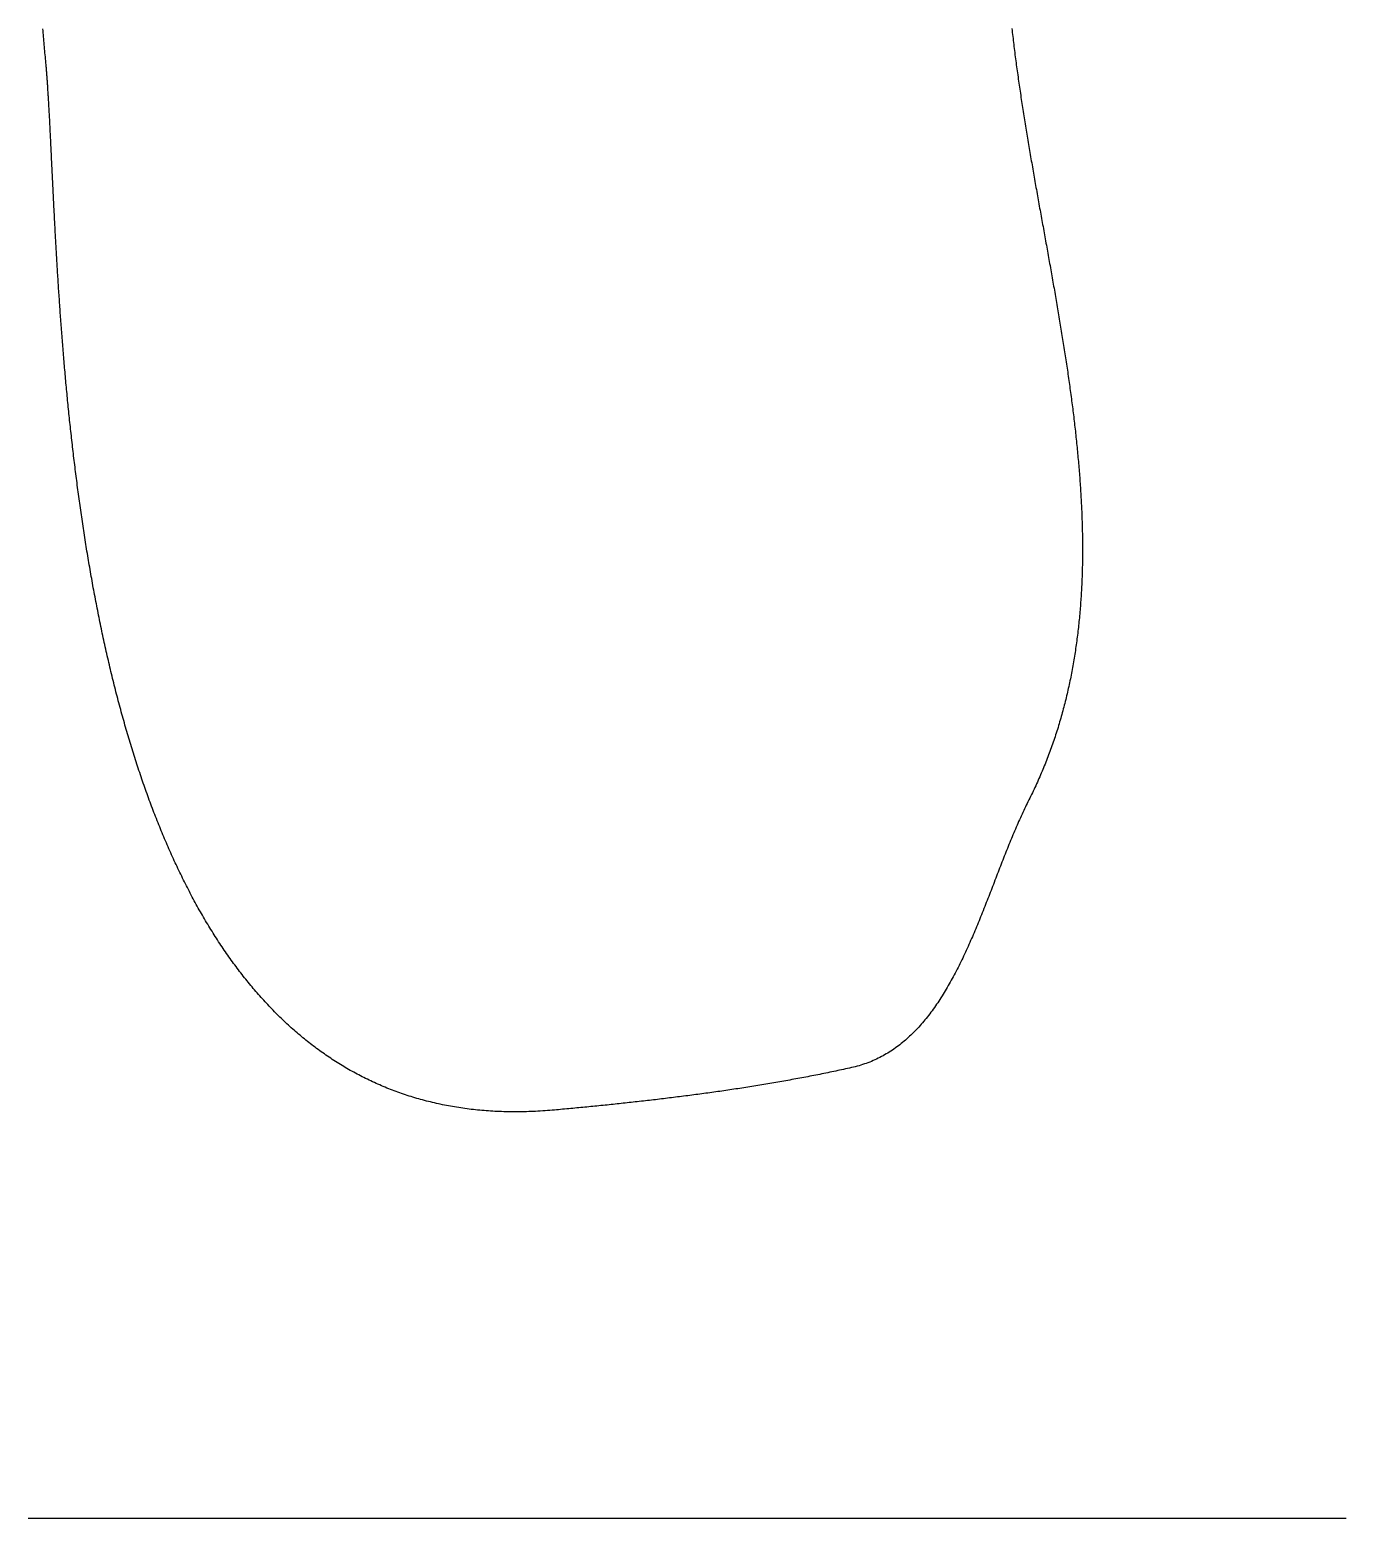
# Model space of a CAD drawing. Header units: metres. Extents: x -49 to 49, y -148 to 148.
# Drawn here: x -32.61 to 0, y -147.73 to -110.8 of the extents above; entities that cross this region are included whole.
import ezdxf

# ---------------------------------------------------------------- set-up
doc = ezdxf.new("R2010")
doc.units = ezdxf.units.M

msp = doc.modelspace()

# ---------------------------------------------------------------- linework, layer by layer
for points in [[(-32.206, -111.67), (-32.21, -111.621), (-32.215, -111.571), (-32.219, -111.521), (-32.224, -111.471), (-32.228, -111.421), (-32.233, -111.371), (-32.237, -111.322), (-32.242, -111.272), (-32.246, -111.222), (-32.25, -111.172), (-32.255, -111.122), (-32.259, -111.072), (-32.264, -111.023), (-32.268, -110.973), (-32.273, -110.923), (-32.277, -110.873), (-32.282, -110.823), (-32.286, -110.773)], [(-8.246, -110.765), (-8.24, -110.815), (-8.235, -110.865), (-8.229, -110.916), (-8.223, -110.966), (-8.217, -111.016), (-8.211, -111.066), (-8.205, -111.116), (-8.199, -111.167), (-8.193, -111.217), (-8.187, -111.267), (-8.181, -111.317), (-8.174, -111.368), (-8.168, -111.418), (-8.161, -111.468), (-8.155, -111.519), (-8.148, -111.569), (-8.141, -111.619), (-8.135, -111.67), (-8.128, -111.72), (-8.121, -111.771), (-8.114, -111.821), (-8.107, -111.871), (-8.1, -111.922), (-8.093, -111.972), (-8.086, -112.023), (-8.079, -112.073), (-8.071, -112.124), (-8.064, -112.174), (-8.057, -112.225), (-8.049, -112.276), (-8.042, -112.326), (-8.034, -112.377), (-8.027, -112.427), (-8.019, -112.478), (-8.011, -112.529), (-8.004, -112.579), (-7.996, -112.63), (-7.988, -112.68), (-7.98, -112.731), (-7.972, -112.782), (-7.964, -112.832), (-7.956, -112.883), (-7.948, -112.934), (-7.94, -112.985), (-7.932, -113.035), (-7.924, -113.086), (-7.916, -113.137), (-7.908, -113.188), (-7.899, -113.238), (-7.891, -113.289), (-7.883, -113.34), (-7.874, -113.391), (-7.866, -113.441), (-7.858, -113.492), (-7.849, -113.543), (-7.841, -113.594), (-7.832, -113.645), (-7.824, -113.696), (-7.815, -113.746), (-7.806, -113.797), (-7.798, -113.848), (-7.789, -113.899), (-7.78, -113.95), (-7.772, -114.001), (-7.763, -114.052), (-7.754, -114.103), (-7.745, -114.153), (-7.736, -114.204), (-7.728, -114.255), (-7.719, -114.306), (-7.71, -114.357), (-7.701, -114.408), (-7.692, -114.459), (-7.683, -114.51), (-7.674, -114.561), (-7.665, -114.612), (-7.656, -114.663), (-7.647, -114.714), (-7.638, -114.765), (-7.629, -114.816), (-7.62, -114.867), (-7.611, -114.918), (-7.601, -114.969), (-7.592, -115.02), (-7.583, -115.071), (-7.574, -115.122), (-7.565, -115.173), (-7.556, -115.224), (-7.547, -115.275), (-7.537, -115.326), (-7.528, -115.377), (-7.519, -115.428), (-7.51, -115.479), (-7.501, -115.53), (-7.492, -115.581), (-7.482, -115.632), (-7.473, -115.683), (-7.464, -115.734), (-7.455, -115.785), (-7.446, -115.836), (-7.436, -115.887), (-7.427, -115.938), (-7.418, -115.989), (-7.409, -116.04), (-7.4, -116.091), (-7.39, -116.142), (-7.381, -116.193), (-7.372, -116.244), (-7.363, -116.295), (-7.354, -116.346), (-7.345, -116.397), (-7.335, -116.448), (-7.326, -116.499), (-7.317, -116.55), (-7.308, -116.601), (-7.299, -116.652), (-7.29, -116.703), (-7.281, -116.754), (-7.272, -116.805), (-7.263, -116.856), (-7.254, -116.907), (-7.245, -116.958), (-7.236, -117.009), (-7.227, -117.06), (-7.218, -117.111), (-7.209, -117.162), (-7.2, -117.213), (-7.191, -117.264), (-7.182, -117.315), (-7.173, -117.366), (-7.165, -117.417), (-7.156, -117.467), (-7.147, -117.518), (-7.138, -117.569), (-7.13, -117.62), (-7.121, -117.671), (-7.112, -117.722), (-7.104, -117.773), (-7.095, -117.824), (-7.086, -117.875), (-7.078, -117.926), (-7.069, -117.977), (-7.061, -118.028), (-7.052, -118.078), (-7.044, -118.129), (-7.036, -118.18), (-7.027, -118.231), (-7.019, -118.282), (-7.011, -118.333), (-7.002, -118.383), (-6.994, -118.434), (-6.986, -118.485), (-6.978, -118.536), (-6.97, -118.587), (-6.962, -118.637), (-6.954, -118.688), (-6.946, -118.739), (-6.938, -118.79), (-6.93, -118.841), (-6.922, -118.891), (-6.914, -118.942), (-6.907, -118.993), (-6.899, -119.043), (-6.891, -119.094), (-6.884, -119.145), (-6.876, -119.196), (-6.869, -119.246), (-6.861, -119.297), (-6.854, -119.348), (-6.847, -119.398), (-6.839, -119.449), (-6.832, -119.499), (-6.825, -119.55), (-6.818, -119.601), (-6.811, -119.651), (-6.804, -119.702), (-6.797, -119.752), (-6.79, -119.803), (-6.783, -119.853), (-6.776, -119.904), (-6.77, -119.954), (-6.763, -120.005), (-6.756, -120.055), (-6.75, -120.106), (-6.743, -120.156), (-6.737, -120.207), (-6.731, -120.257), (-6.724, -120.307), (-6.718, -120.358), (-6.712, -120.408), (-6.706, -120.459), (-6.7, -120.509), (-6.694, -120.559), (-6.688, -120.61), (-6.682, -120.66), (-6.677, -120.71), (-6.671, -120.76), (-6.665, -120.811), (-6.66, -120.861), (-6.655, -120.911), (-6.649, -120.961), (-6.644, -121.011), (-6.639, -121.062), (-6.634, -121.112), (-6.629, -121.162), (-6.624, -121.212), (-6.619, -121.262), (-6.614, -121.312), (-6.609, -121.362), (-6.605, -121.412), (-6.6, -121.462), (-6.596, -121.512), (-6.591, -121.562), (-6.587, -121.612), (-6.583, -121.662), (-6.579, -121.712), (-6.575, -121.762), (-6.571, -121.812), (-6.567, -121.862), (-6.563, -121.912), (-6.559, -121.962), (-6.556, -122.011), (-6.552, -122.061), (-6.549, -122.111), (-6.546, -122.161), (-6.542, -122.21), (-6.539, -122.26), (-6.536, -122.31), (-6.533, -122.359), (-6.531, -122.409), (-6.528, -122.459), (-6.525, -122.508), (-6.523, -122.558), (-6.52, -122.607), (-6.518, -122.657), (-6.516, -122.706), (-6.513, -122.756), (-6.511, -122.805), (-6.51, -122.855), (-6.508, -122.904), (-6.506, -122.954), (-6.504, -123.003), (-6.503, -123.052), (-6.502, -123.102), (-6.5, -123.151), (-6.499, -123.2), (-6.498, -123.25), (-6.497, -123.299), (-6.496, -123.348), (-6.495, -123.397), (-6.495, -123.446), (-6.494, -123.495), (-6.494, -123.544), (-6.494, -123.594), (-6.494, -123.643), (-6.493, -123.692), (-6.494, -123.741), (-6.494, -123.79), (-6.494, -123.839), (-6.494, -123.887), (-6.495, -123.936), (-6.496, -123.985), (-6.496, -124.034), (-6.497, -124.083), (-6.498, -124.132), (-6.5, -124.18), (-6.501, -124.229), (-6.502, -124.278), (-6.504, -124.326), (-6.505, -124.375), (-6.507, -124.424), (-6.509, -124.472), (-6.511, -124.521), (-6.513, -124.569), (-6.516, -124.618), (-6.518, -124.666), (-6.521, -124.715), (-6.523, -124.763), (-6.526, -124.811), (-6.529, -124.86), (-6.532, -124.908), (-6.536, -124.956), (-6.539, -125.005), (-6.543, -125.053), (-6.546, -125.101), (-6.55, -125.149), (-6.554, -125.197), (-6.558, -125.245), (-6.562, -125.294), (-6.567, -125.342), (-6.571, -125.39), (-6.576, -125.438), (-6.581, -125.485), (-6.585, -125.533), (-6.591, -125.581), (-6.596, -125.629), (-6.601, -125.677), (-6.607, -125.725), (-6.612, -125.772), (-6.618, -125.82), (-6.624, -125.868), (-6.63, -125.915), (-6.636, -125.963), (-6.643, -126.011), (-6.649, -126.058), (-6.656, -126.106), (-6.663, -126.153), (-6.67, -126.201), (-6.677, -126.248), (-6.685, -126.295), (-6.692, -126.343), (-6.7, -126.39), (-6.708, -126.437), (-6.716, -126.484), (-6.724, -126.532), (-6.732, -126.579), (-6.741, -126.626), (-6.749, -126.673), (-6.758, -126.72), (-6.767, -126.767), (-6.776, -126.814), (-6.785, -126.861), (-6.795, -126.908), (-6.804, -126.954), (-6.814, -127.001), (-6.824, -127.048), (-6.834, -127.095), (-6.845, -127.141), (-6.855, -127.188), (-6.866, -127.235), (-6.877, -127.281), (-6.888, -127.328), (-6.899, -127.374), (-6.91, -127.421), (-6.922, -127.467), (-6.933, -127.514), (-6.945, -127.56), (-6.957, -127.606), (-6.969, -127.653), (-6.982, -127.699), (-6.994, -127.745), (-7.007, -127.791), (-7.02, -127.837), (-7.033, -127.883), (-7.046, -127.929), (-7.06, -127.975), (-7.074, -128.021), (-7.087, -128.067), (-7.101, -128.113), (-7.116, -128.159), (-7.13, -128.204), (-7.145, -128.25), (-7.159, -128.296), (-7.174, -128.341), (-7.19, -128.387), (-7.205, -128.433), (-7.221, -128.478), (-7.236, -128.524), (-7.252, -128.569), (-7.268, -128.614), (-7.285, -128.66), (-7.301, -128.705), (-7.318, -128.75), (-7.335, -128.795), (-7.352, -128.841), (-7.369, -128.886), (-7.387, -128.931), (-7.405, -128.976), (-7.422, -129.021), (-7.441, -129.066), (-7.459, -129.111), (-7.477, -129.155), (-7.496, -129.2), (-7.515, -129.245), (-7.534, -129.29), (-7.553, -129.334), (-7.573, -129.379), (-7.593, -129.423), (-7.613, -129.468), (-7.633, -129.512), (-7.653, -129.557), (-7.674, -129.601), (-7.695, -129.645), (-7.716, -129.69), (-7.737, -129.734), (-7.758, -129.778), (-7.78, -129.822), (-7.802, -129.866), (-7.824, -129.91)], [(-19.591, -137.605), (-19.65, -137.611), (-19.709, -137.616), (-19.768, -137.62), (-19.827, -137.624), (-19.885, -137.628), (-19.944, -137.632), (-20.002, -137.635), (-20.06, -137.638), (-20.118, -137.641), (-20.175, -137.643), (-20.232, -137.645), (-20.29, -137.647), (-20.347, -137.648), (-20.403, -137.649), (-20.46, -137.65), (-20.516, -137.651), (-20.573, -137.651), (-20.629, -137.65), (-20.685, -137.65), (-20.74, -137.649), (-20.796, -137.648), (-20.851, -137.646), (-20.906, -137.645), (-20.961, -137.643), (-21.016, -137.64), (-21.07, -137.637), (-21.125, -137.634), (-21.179, -137.631), (-21.233, -137.628), (-21.287, -137.624), (-21.34, -137.619), (-21.394, -137.615), (-21.447, -137.61), (-21.5, -137.605), (-21.553, -137.599), (-21.606, -137.594), (-21.658, -137.588), (-21.711, -137.581), (-21.763, -137.575), (-21.815, -137.568), (-21.867, -137.56), (-21.918, -137.553), (-21.97, -137.545), (-22.021, -137.537), (-22.072, -137.529), (-22.123, -137.52), (-22.174, -137.511), (-22.224, -137.502), (-22.275, -137.492), (-22.325, -137.482), (-22.375, -137.472), (-22.425, -137.462), (-22.474, -137.451), (-22.524, -137.44), (-22.573, -137.429), (-22.622, -137.417), (-22.671, -137.405), (-22.72, -137.393), (-22.769, -137.381), (-22.817, -137.368), (-22.866, -137.355), (-22.914, -137.342), (-22.962, -137.329), (-23.009, -137.315), (-23.057, -137.301), (-23.104, -137.286), (-23.152, -137.272), (-23.199, -137.257), (-23.246, -137.242), (-23.292, -137.226), (-23.339, -137.211), (-23.385, -137.195), (-23.432, -137.179), (-23.478, -137.162), (-23.523, -137.145), (-23.569, -137.128), (-23.615, -137.111), (-23.66, -137.094), (-23.705, -137.076), (-23.75, -137.058), (-23.795, -137.039), (-23.84, -137.021), (-23.884, -137.002), (-23.929, -136.983), (-23.973, -136.964), (-24.017, -136.944), (-24.061, -136.924), (-24.105, -136.904), (-24.148, -136.884), (-24.192, -136.863), (-24.235, -136.842), (-24.278, -136.821), (-24.321, -136.8), (-24.364, -136.778), (-24.406, -136.756), (-24.449, -136.734), (-24.491, -136.712), (-24.533, -136.689), (-24.575, -136.666), (-24.617, -136.643), (-24.658, -136.62), (-24.7, -136.596), (-24.741, -136.572), (-24.782, -136.548), (-24.823, -136.524), (-24.864, -136.5), (-24.904, -136.475), (-24.945, -136.45), (-24.985, -136.425), (-25.025, -136.399), (-25.065, -136.373), (-25.105, -136.347), (-25.145, -136.321), (-25.184, -136.295), (-25.224, -136.268), (-25.263, -136.241), (-25.302, -136.214), (-25.341, -136.187), (-25.38, -136.159), (-25.418, -136.132), (-25.457, -136.104), (-25.495, -136.075), (-25.533, -136.047), (-25.571, -136.018), (-25.609, -135.989), (-25.647, -135.96), (-25.684, -135.931), (-25.722, -135.901), (-25.759, -135.872), (-25.796, -135.842), (-25.833, -135.812), (-25.87, -135.781), (-25.906, -135.75), (-25.943, -135.72), (-25.979, -135.689), (-26.015, -135.657), (-26.051, -135.626), (-26.087, -135.594), (-26.123, -135.562), (-26.159, -135.53), (-26.194, -135.498), (-26.229, -135.465), (-26.264, -135.433), (-26.299, -135.4), (-26.334, -135.367), (-26.369, -135.333), (-26.404, -135.3), (-26.438, -135.266), (-26.472, -135.232), (-26.506, -135.198), (-26.54, -135.164), (-26.574, -135.129), (-26.608, -135.094), (-26.641, -135.059), (-26.675, -135.024), (-26.708, -134.989), (-26.741, -134.953), (-26.774, -134.918), (-26.807, -134.882), (-26.84, -134.846), (-26.872, -134.809), (-26.905, -134.773), (-26.937, -134.736), (-26.969, -134.7), (-27.001, -134.662), (-27.033, -134.625), (-27.065, -134.588), (-27.096, -134.55), (-27.128, -134.513), (-27.159, -134.475), (-27.19, -134.436), (-27.221, -134.398), (-27.252, -134.36), (-27.283, -134.321), (-27.313, -134.282), (-27.344, -134.243), (-27.374, -134.204), (-27.404, -134.165), (-27.434, -134.125), (-27.464, -134.085), (-27.494, -134.045), (-27.524, -134.005), (-27.553, -133.965), (-27.583, -133.925), (-27.612, -133.884), (-27.641, -133.843), (-27.67, -133.803), (-27.699, -133.762), (-27.728, -133.72), (-27.756, -133.679), (-27.785, -133.637), (-27.813, -133.596), (-27.841, -133.554), (-27.869, -133.512), (-27.897, -133.469), (-27.925, -133.427), (-27.953, -133.385), (-27.98, -133.342), (-28.008, -133.299), (-28.035, -133.256), (-28.062, -133.213), (-28.089, -133.17), (-28.116, -133.126), (-28.143, -133.083), (-28.169, -133.039), (-28.196, -132.995), (-28.222, -132.951), (-28.249, -132.907), (-28.275, -132.862), (-28.301, -132.818), (-28.327, -132.773), (-28.352, -132.728), (-28.378, -132.683), (-28.404, -132.638), (-28.429, -132.593), (-28.454, -132.548), (-28.479, -132.502), (-28.504, -132.457), (-28.529, -132.411), (-28.554, -132.365), (-28.579, -132.319), (-28.603, -132.273), (-28.628, -132.226), (-28.652, -132.18), (-28.676, -132.133), (-28.7, -132.087), (-28.724, -132.04), (-28.748, -131.993), (-28.772, -131.946), (-28.795, -131.898), (-28.819, -131.851), (-28.842, -131.804), (-28.865, -131.756), (-28.889, -131.708), (-28.912, -131.66), (-28.934, -131.612), (-28.957, -131.564), (-28.98, -131.516), (-29.002, -131.467), (-29.025, -131.419), (-29.047, -131.37), (-29.069, -131.322), (-29.091, -131.273), (-29.113, -131.224), (-29.135, -131.175), (-29.157, -131.126), (-29.178, -131.076), (-29.2, -131.027), (-29.221, -130.977), (-29.243, -130.928), (-29.264, -130.878), (-29.285, -130.828), (-29.306, -130.778), (-29.327, -130.728), (-29.347, -130.678), (-29.368, -130.627), (-29.388, -130.577), (-29.409, -130.527), (-29.429, -130.476), (-29.449, -130.425), (-29.469, -130.374), (-29.489, -130.323), (-29.509, -130.272), (-29.529, -130.221), (-29.548, -130.17), (-29.568, -130.119), (-29.587, -130.067), (-29.607, -130.016), (-29.626, -129.964), (-29.645, -129.913), (-29.664, -129.861), (-29.683, -129.809), (-29.702, -129.757), (-29.72, -129.705), (-29.739, -129.653), (-29.757, -129.6), (-29.776, -129.548), (-29.794, -129.496), (-29.812, -129.443), (-29.83, -129.391), (-29.848, -129.338), (-29.866, -129.285), (-29.884, -129.232), (-29.901, -129.179), (-29.919, -129.126), (-29.936, -129.073), (-29.954, -129.02), (-29.971, -128.967), (-29.988, -128.914), (-30.005, -128.86), (-30.022, -128.807), (-30.039, -128.753), (-30.056, -128.7), (-30.072, -128.646), (-30.089, -128.592), (-30.105, -128.538), (-30.122, -128.484), (-30.138, -128.43), (-30.154, -128.376), (-30.17, -128.322), (-30.186, -128.268), (-30.202, -128.214), (-30.218, -128.159), (-30.233, -128.105), (-30.249, -128.051), (-30.264, -127.996), (-30.28, -127.942), (-30.295, -127.887), (-30.31, -127.832), (-30.325, -127.778), (-30.341, -127.723), (-30.355, -127.668), (-30.37, -127.613), (-30.385, -127.558), (-30.4, -127.503), (-30.414, -127.448), (-30.429, -127.393), (-30.443, -127.338), (-30.457, -127.282), (-30.472, -127.227), (-30.486, -127.172), (-30.5, -127.116), (-30.514, -127.061), (-30.528, -127.005), (-30.541, -126.95), (-30.555, -126.894), (-30.569, -126.839), (-30.582, -126.783), (-30.596, -126.727), (-30.609, -126.672), (-30.622, -126.616), (-30.635, -126.56), (-30.648, -126.504), (-30.661, -126.448), (-30.674, -126.392), (-30.687, -126.336), (-30.7, -126.28), (-30.712, -126.224), (-30.725, -126.168), (-30.737, -126.112), (-30.75, -126.056), (-30.762, -126), (-30.774, -125.944), (-30.787, -125.887), (-30.799, -125.831), (-30.811, -125.775), (-30.823, -125.719), (-30.834, -125.662), (-30.846, -125.606), (-30.858, -125.55), (-30.869, -125.493), (-30.881, -125.437), (-30.892, -125.38), (-30.904, -125.324), (-30.915, -125.267), (-30.926, -125.211), (-30.937, -125.154), (-30.948, -125.098), (-30.959, -125.041), (-30.97, -124.985), (-30.981, -124.928), (-30.992, -124.871), (-31.002, -124.815), (-31.013, -124.758), (-31.023, -124.702), (-31.034, -124.645), (-31.044, -124.588), (-31.054, -124.532), (-31.065, -124.475), (-31.075, -124.418), (-31.085, -124.362), (-31.095, -124.305), (-31.105, -124.248), (-31.115, -124.192), (-31.124, -124.135), (-31.134, -124.078), (-31.144, -124.021), (-31.153, -123.965), (-31.163, -123.908), (-31.172, -123.851), (-31.181, -123.795), (-31.191, -123.738), (-31.2, -123.681), (-31.209, -123.625), (-31.218, -123.568), (-31.227, -123.511), (-31.236, -123.455), (-31.245, -123.398), (-31.254, -123.341), (-31.262, -123.285), (-31.271, -123.228), (-31.28, -123.172), (-31.288, -123.115), (-31.297, -123.058), (-31.305, -123.002), (-31.313, -122.945), (-31.322, -122.889), (-31.33, -122.832), (-31.338, -122.776), (-31.346, -122.719), (-31.354, -122.663), (-31.362, -122.607), (-31.37, -122.55), (-31.378, -122.494), (-31.386, -122.438), (-31.393, -122.381), (-31.401, -122.325), (-31.409, -122.269), (-31.416, -122.212), (-31.424, -122.156), (-31.431, -122.1), (-31.438, -122.044), (-31.446, -121.988), (-31.453, -121.932), (-31.46, -121.876), (-31.467, -121.82), (-31.474, -121.764), (-31.481, -121.708), (-31.488, -121.652), (-31.495, -121.596), (-31.502, -121.54), (-31.508, -121.484), (-31.515, -121.429), (-31.522, -121.373), (-31.528, -121.317), (-31.535, -121.262), (-31.541, -121.206), (-31.548, -121.15), (-31.554, -121.095), (-31.56, -121.039), (-31.567, -120.984), (-31.573, -120.929), (-31.579, -120.873), (-31.585, -120.818), (-31.591, -120.763), (-31.597, -120.708), (-31.603, -120.653), (-31.609, -120.598), (-31.615, -120.543), (-31.621, -120.488), (-31.626, -120.433), (-31.632, -120.378), (-31.638, -120.323), (-31.643, -120.269), (-31.649, -120.214), (-31.654, -120.159), (-31.66, -120.105), (-31.665, -120.05), (-31.671, -119.996), (-31.676, -119.942), (-31.681, -119.887), (-31.686, -119.833), (-31.691, -119.779), (-31.697, -119.725), (-31.702, -119.671), (-31.707, -119.617), (-31.712, -119.563), (-31.717, -119.509), (-31.721, -119.456), (-31.726, -119.402), (-31.731, -119.348), (-31.736, -119.295), (-31.741, -119.242), (-31.745, -119.188), (-31.75, -119.135), (-31.754, -119.082), (-31.759, -119.029), (-31.763, -118.976), (-31.768, -118.923), (-31.772, -118.87), (-31.777, -118.817), (-31.781, -118.764), (-31.785, -118.712), (-31.79, -118.659), (-31.794, -118.607), (-31.798, -118.554), (-31.802, -118.502), (-31.806, -118.45), (-31.81, -118.398), (-31.814, -118.346), (-31.818, -118.294), (-31.822, -118.242), (-31.826, -118.19), (-31.83, -118.139), (-31.834, -118.087), (-31.838, -118.036), (-31.841, -117.984), (-31.845, -117.933), (-31.849, -117.882), (-31.853, -117.831), (-31.856, -117.78), (-31.86, -117.729), (-31.863, -117.678), (-31.867, -117.628), (-31.87, -117.577), (-31.874, -117.527), (-31.877, -117.476), (-31.881, -117.426), (-31.884, -117.376), (-31.887, -117.326), (-31.891, -117.276), (-31.894, -117.226), (-31.897, -117.177), (-31.9, -117.127), (-31.903, -117.077), (-31.907, -117.028), (-31.91, -116.979), (-31.913, -116.93), (-31.916, -116.881), (-31.919, -116.832), (-31.922, -116.783), (-31.925, -116.734), (-31.928, -116.686), (-31.931, -116.637), (-31.934, -116.589), (-31.937, -116.541), (-31.939, -116.493), (-31.942, -116.445), (-31.945, -116.397), (-31.948, -116.35), (-31.951, -116.302), (-31.953, -116.255), (-31.956, -116.207), (-31.959, -116.16), (-31.961, -116.113), (-31.964, -116.066), (-31.967, -116.019), (-31.969, -115.973), (-31.972, -115.926), (-31.974, -115.88), (-31.977, -115.834), (-31.979, -115.788), (-31.982, -115.742), (-31.984, -115.696), (-31.987, -115.65), (-31.989, -115.605), (-31.991, -115.559), (-31.994, -115.514), (-31.996, -115.469), (-31.999, -115.424), (-32.001, -115.379), (-32.003, -115.334), (-32.005, -115.29), (-32.008, -115.245), (-32.01, -115.201), (-32.012, -115.157), (-32.014, -115.113), (-32.017, -115.069), (-32.019, -115.025), (-32.021, -114.982), (-32.023, -114.939), (-32.025, -114.895), (-32.027, -114.852), (-32.03, -114.809), (-32.032, -114.767), (-32.034, -114.724), (-32.036, -114.682), (-32.038, -114.639), (-32.04, -114.597), (-32.042, -114.555), (-32.044, -114.514), (-32.046, -114.472), (-32.048, -114.431), (-32.05, -114.389), (-32.052, -114.348), (-32.054, -114.307), (-32.056, -114.266), (-32.058, -114.226), (-32.06, -114.185), (-32.062, -114.145), (-32.064, -114.105), (-32.066, -114.065), (-32.068, -114.025), (-32.069, -113.986), (-32.071, -113.946), (-32.073, -113.907), (-32.075, -113.868), (-32.077, -113.829), (-32.079, -113.79), (-32.081, -113.752), (-32.083, -113.713), (-32.084, -113.675), (-32.086, -113.637), (-32.088, -113.599), (-32.09, -113.562), (-32.092, -113.524), (-32.094, -113.487), (-32.096, -113.45), (-32.097, -113.413), (-32.099, -113.376), (-32.101, -113.34), (-32.103, -113.303), (-32.105, -113.267), (-32.107, -113.231), (-32.108, -113.196), (-32.11, -113.16), (-32.112, -113.125), (-32.114, -113.089), (-32.116, -113.054), (-32.117, -113.02), (-32.119, -112.985), (-32.121, -112.951), (-32.123, -112.916), (-32.125, -112.882), (-32.127, -112.849), (-32.128, -112.815), (-32.13, -112.782), (-32.132, -112.748), (-32.134, -112.715), (-32.136, -112.683), (-32.138, -112.65), (-32.14, -112.618), (-32.141, -112.585), (-32.143, -112.553), (-32.145, -112.522), (-32.147, -112.49), (-32.149, -112.459), (-32.151, -112.428), (-32.153, -112.397), (-32.155, -112.366), (-32.157, -112.336), (-32.159, -112.305), (-32.161, -112.275), (-32.162, -112.245), (-32.164, -112.216), (-32.166, -112.186), (-32.168, -112.157), (-32.17, -112.128), (-32.172, -112.099), (-32.174, -112.071), (-32.176, -112.043), (-32.178, -112.015), (-32.18, -111.987), (-32.182, -111.959), (-32.185, -111.932), (-32.187, -111.905), (-32.189, -111.878), (-32.191, -111.851), (-32.193, -111.824), (-32.195, -111.798), (-32.197, -111.772), (-32.199, -111.746), (-32.202, -111.721), (-32.204, -111.695), (-32.206, -111.67)], [(-7.824, -129.91), (-7.846, -129.954), (-7.867, -129.997), (-7.889, -130.041), (-7.91, -130.085), (-7.931, -130.129), (-7.952, -130.174), (-7.973, -130.219), (-7.994, -130.264), (-8.015, -130.309), (-8.035, -130.355), (-8.056, -130.401), (-8.077, -130.447), (-8.097, -130.493), (-8.117, -130.54), (-8.137, -130.587), (-8.158, -130.633), (-8.178, -130.681), (-8.198, -130.728), (-8.218, -130.775), (-8.238, -130.823), (-8.257, -130.871), (-8.277, -130.919), (-8.297, -130.967), (-8.317, -131.015), (-8.336, -131.064), (-8.356, -131.112), (-8.375, -131.161), (-8.395, -131.21), (-8.414, -131.259), (-8.434, -131.308), (-8.453, -131.357), (-8.472, -131.407), (-8.492, -131.456), (-8.511, -131.506), (-8.53, -131.555), (-8.55, -131.605), (-8.569, -131.655), (-8.588, -131.705), (-8.608, -131.755), (-8.627, -131.805), (-8.646, -131.855), (-8.666, -131.905), (-8.685, -131.955), (-8.704, -132.005), (-8.724, -132.055), (-8.743, -132.106), (-8.763, -132.156), (-8.782, -132.206), (-8.802, -132.256), (-8.821, -132.307), (-8.841, -132.357), (-8.861, -132.407), (-8.88, -132.457), (-8.9, -132.508), (-8.92, -132.558), (-8.94, -132.608), (-8.96, -132.658), (-8.98, -132.708), (-9, -132.758), (-9.02, -132.808), (-9.04, -132.858), (-9.06, -132.908), (-9.081, -132.958), (-9.101, -133.007), (-9.122, -133.057), (-9.142, -133.106), (-9.163, -133.156), (-9.184, -133.205), (-9.205, -133.254), (-9.226, -133.303), (-9.247, -133.352), (-9.269, -133.401), (-9.29, -133.45), (-9.311, -133.498), (-9.333, -133.546), (-9.355, -133.595), (-9.377, -133.643), (-9.399, -133.691), (-9.421, -133.738), (-9.443, -133.786), (-9.466, -133.833), (-9.488, -133.88), (-9.511, -133.927), (-9.534, -133.974), (-9.557, -134.021), (-9.581, -134.067), (-9.604, -134.113), (-9.628, -134.159), (-9.651, -134.205), (-9.675, -134.25), (-9.699, -134.296), (-9.724, -134.34), (-9.748, -134.385), (-9.773, -134.43), (-9.798, -134.474), (-9.823, -134.518), (-9.848, -134.561), (-9.873, -134.605), (-9.899, -134.648), (-9.925, -134.691), (-9.951, -134.733), (-9.977, -134.775), (-10.004, -134.817), (-10.031, -134.859), (-10.058, -134.9), (-10.085, -134.941), (-10.112, -134.981), (-10.14, -135.021), (-10.168, -135.061), (-10.196, -135.101), (-10.225, -135.14), (-10.253, -135.178), (-10.282, -135.217), (-10.311, -135.255), (-10.341, -135.292), (-10.371, -135.33), (-10.401, -135.367), (-10.431, -135.403), (-10.461, -135.439), (-10.492, -135.475), (-10.523, -135.51), (-10.555, -135.545), (-10.586, -135.579), (-10.618, -135.613), (-10.651, -135.646), (-10.683, -135.679), (-10.716, -135.712), (-10.749, -135.744), (-10.783, -135.775), (-10.816, -135.807), (-10.851, -135.837), (-10.885, -135.867), (-10.92, -135.897), (-10.955, -135.926), (-10.99, -135.955), (-11.026, -135.983), (-11.062, -136.011), (-11.098, -136.038), (-11.135, -136.065), (-11.172, -136.091), (-11.21, -136.116), (-11.248, -136.141), (-11.286, -136.166), (-11.324, -136.19), (-11.363, -136.213), (-11.402, -136.236), (-11.442, -136.258), (-11.482, -136.279), (-11.522, -136.301), (-11.563, -136.321), (-11.604, -136.341), (-11.646, -136.36), (-11.688, -136.379), (-11.73, -136.397), (-11.773, -136.414), (-11.816, -136.431), (-11.86, -136.447), (-11.904, -136.462), (-11.948, -136.477), (-11.993, -136.491), (-12.038, -136.505), (-12.084, -136.518), (-12.13, -136.53), (-12.176, -136.542), (-12.223, -136.552)], [(-12.223, -136.552), (-12.272, -136.563), (-12.321, -136.574), (-12.37, -136.585), (-12.419, -136.596), (-12.469, -136.606), (-12.518, -136.617), (-12.567, -136.627), (-12.616, -136.638), (-12.665, -136.648), (-12.715, -136.658), (-12.764, -136.669), (-12.813, -136.679), (-12.862, -136.689), (-12.912, -136.699), (-12.961, -136.709), (-13.01, -136.719), (-13.059, -136.729), (-13.109, -136.738), (-13.158, -136.748), (-13.207, -136.758), (-13.257, -136.767), (-13.306, -136.777), (-13.356, -136.786), (-13.405, -136.796), (-13.454, -136.805), (-13.504, -136.814), (-13.553, -136.824), (-13.603, -136.833), (-13.652, -136.842), (-13.702, -136.851), (-13.751, -136.86), (-13.801, -136.869), (-13.85, -136.878), (-13.9, -136.887), (-13.949, -136.895), (-13.999, -136.904), (-14.048, -136.913), (-14.098, -136.921), (-14.148, -136.93), (-14.197, -136.938), (-14.247, -136.947), (-14.296, -136.955), (-14.346, -136.964), (-14.396, -136.972), (-14.445, -136.98), (-14.495, -136.988), (-14.544, -136.996), (-14.594, -137.004), (-14.644, -137.012), (-14.694, -137.02), (-14.743, -137.028), (-14.793, -137.036), (-14.843, -137.044), (-14.892, -137.052), (-14.942, -137.059), (-14.992, -137.067), (-15.042, -137.075), (-15.091, -137.082), (-15.141, -137.09), (-15.191, -137.097), (-15.241, -137.104), (-15.29, -137.112), (-15.34, -137.119), (-15.39, -137.126), (-15.44, -137.134), (-15.49, -137.141), (-15.54, -137.148), (-15.589, -137.155), (-15.639, -137.162), (-15.689, -137.169), (-15.739, -137.176), (-15.789, -137.183), (-15.839, -137.19), (-15.889, -137.197), (-15.938, -137.203), (-15.988, -137.21), (-16.038, -137.217), (-16.088, -137.223), (-16.138, -137.23), (-16.188, -137.237), (-16.238, -137.243), (-16.288, -137.25), (-16.338, -137.256), (-16.388, -137.262), (-16.438, -137.269), (-16.488, -137.275), (-16.538, -137.281), (-16.588, -137.288), (-16.638, -137.294), (-16.687, -137.3), (-16.737, -137.306), (-16.787, -137.312), (-16.837, -137.318), (-16.887, -137.324), (-16.937, -137.33), (-16.987, -137.336), (-17.037, -137.342), (-17.087, -137.348), (-17.137, -137.354), (-17.187, -137.36), (-17.238, -137.365), (-17.288, -137.371), (-17.338, -137.377), (-17.388, -137.383), (-17.438, -137.388), (-17.488, -137.394), (-17.538, -137.399), (-17.588, -137.405), (-17.638, -137.41), (-17.688, -137.416), (-17.738, -137.421), (-17.788, -137.427), (-17.838, -137.432), (-17.888, -137.438), (-17.938, -137.443), (-17.988, -137.448), (-18.038, -137.454), (-18.088, -137.459), (-18.138, -137.464), (-18.189, -137.469), (-18.239, -137.474), (-18.289, -137.48), (-18.339, -137.485), (-18.389, -137.49), (-18.439, -137.495), (-18.489, -137.5), (-18.539, -137.505), (-18.589, -137.51), (-18.639, -137.515), (-18.689, -137.52), (-18.739, -137.525), (-18.79, -137.53), (-18.84, -137.535), (-18.89, -137.539), (-18.94, -137.544), (-18.99, -137.549), (-19.04, -137.554), (-19.09, -137.559), (-19.14, -137.563), (-19.19, -137.568), (-19.24, -137.573), (-19.29, -137.578), (-19.341, -137.582), (-19.391, -137.587), (-19.441, -137.592), (-19.491, -137.596), (-19.541, -137.601), (-19.591, -137.605)], [(-32.651, -147.733), (-32.601, -147.733), (-32.551, -147.733), (-32.501, -147.733), (-32.451, -147.733), (-32.401, -147.733), (-32.351, -147.733), (-32.301, -147.733), (-32.251, -147.733), (-32.201, -147.733), (-32.151, -147.733), (-32.101, -147.733), (-32.051, -147.733), (-32.001, -147.733), (-31.951, -147.733), (-31.901, -147.733), (-31.851, -147.733), (-31.801, -147.733), (-31.751, -147.733), (-31.701, -147.733), (-31.651, -147.733), (-31.601, -147.733), (-31.551, -147.733), (-31.501, -147.733), (-31.451, -147.733), (-31.401, -147.733), (-31.351, -147.733), (-31.301, -147.733), (-31.251, -147.733), (-31.201, -147.733), (-31.151, -147.733), (-31.101, -147.733), (-31.051, -147.733), (-31.001, -147.733), (-30.951, -147.733), (-30.901, -147.733), (-30.851, -147.733), (-30.801, -147.733), (-30.751, -147.733), (-30.701, -147.733), (-30.651, -147.733), (-30.601, -147.733), (-30.551, -147.733), (-30.501, -147.733), (-30.451, -147.733), (-30.401, -147.733), (-30.351, -147.733), (-30.301, -147.733), (-30.251, -147.733), (-30.201, -147.733), (-30.151, -147.733), (-30.101, -147.733), (-30.051, -147.733), (-30.001, -147.733), (-29.951, -147.733), (-29.901, -147.733), (-29.851, -147.733), (-29.801, -147.733), (-29.751, -147.733), (-29.701, -147.733), (-29.651, -147.733), (-29.601, -147.733), (-29.551, -147.733), (-29.501, -147.733), (-29.451, -147.733), (-29.401, -147.733), (-29.351, -147.733), (-29.301, -147.733), (-29.251, -147.733), (-29.201, -147.733), (-29.151, -147.733), (-29.101, -147.733), (-29.051, -147.733), (-29.001, -147.733), (-28.951, -147.733), (-28.901, -147.733), (-28.851, -147.733), (-28.801, -147.733), (-28.751, -147.733), (-28.701, -147.733), (-28.651, -147.733), (-28.601, -147.733), (-28.551, -147.733), (-28.501, -147.733), (-28.451, -147.733), (-28.401, -147.733), (-28.351, -147.733), (-28.301, -147.733), (-28.251, -147.733), (-28.201, -147.733), (-28.151, -147.733), (-28.101, -147.733), (-28.051, -147.733), (-28.001, -147.733), (-27.951, -147.733), (-27.901, -147.733), (-27.851, -147.733), (-27.801, -147.733), (-27.751, -147.733), (-27.701, -147.733), (-27.651, -147.733), (-27.601, -147.733), (-27.551, -147.733), (-27.501, -147.733), (-27.451, -147.733), (-27.401, -147.733), (-27.351, -147.733), (-27.301, -147.733), (-27.251, -147.733), (-27.201, -147.733), (-27.151, -147.733), (-27.101, -147.733), (-27.051, -147.733), (-27.001, -147.733), (-26.951, -147.733), (-26.901, -147.733), (-26.851, -147.733), (-26.801, -147.733), (-26.751, -147.733), (-26.701, -147.733), (-26.651, -147.733), (-26.601, -147.733), (-26.551, -147.733), (-26.501, -147.733), (-26.451, -147.733), (-26.401, -147.733), (-26.351, -147.733), (-26.301, -147.733), (-26.251, -147.733), (-26.201, -147.733), (-26.151, -147.733), (-26.101, -147.733), (-26.051, -147.733), (-26.001, -147.733), (-25.951, -147.733), (-25.901, -147.733), (-25.851, -147.733), (-25.801, -147.733), (-25.751, -147.733), (-25.701, -147.733), (-25.651, -147.733), (-25.601, -147.733), (-25.551, -147.733), (-25.501, -147.733), (-25.451, -147.733), (-25.401, -147.733), (-25.351, -147.733), (-25.301, -147.733), (-25.251, -147.733), (-25.201, -147.733), (-25.151, -147.733), (-25.101, -147.733), (-25.051, -147.733), (-25.001, -147.733), (-24.951, -147.733), (-24.901, -147.733), (-24.851, -147.733), (-24.801, -147.733), (-24.751, -147.733), (-24.701, -147.733), (-24.651, -147.733), (-24.601, -147.733), (-24.551, -147.733), (-24.501, -147.733), (-24.451, -147.733), (-24.401, -147.733), (-24.351, -147.733), (-24.301, -147.733), (-24.251, -147.733), (-24.201, -147.733), (-24.151, -147.733), (-24.101, -147.733), (-24.051, -147.733), (-24.001, -147.733), (-23.951, -147.733), (-23.901, -147.733), (-23.851, -147.733), (-23.801, -147.733), (-23.751, -147.733), (-23.701, -147.733), (-23.651, -147.733), (-23.601, -147.733), (-23.551, -147.733), (-23.501, -147.733), (-23.451, -147.733), (-23.401, -147.733), (-23.351, -147.733), (-23.301, -147.733), (-23.251, -147.733), (-23.201, -147.733), (-23.151, -147.733), (-23.101, -147.733), (-23.051, -147.733), (-23.001, -147.733), (-22.951, -147.733), (-22.901, -147.733), (-22.851, -147.733), (-22.801, -147.733), (-22.751, -147.733), (-22.701, -147.733), (-22.651, -147.733), (-22.601, -147.733), (-22.551, -147.733), (-22.501, -147.733), (-22.451, -147.733), (-22.401, -147.733), (-22.351, -147.733), (-22.301, -147.733), (-22.251, -147.733), (-22.201, -147.733), (-22.151, -147.733), (-22.101, -147.733), (-22.051, -147.733), (-22.001, -147.733), (-21.951, -147.733), (-21.901, -147.733), (-21.851, -147.733), (-21.801, -147.733), (-21.751, -147.733), (-21.701, -147.733), (-21.651, -147.733), (-21.601, -147.733), (-21.551, -147.733), (-21.501, -147.733), (-21.451, -147.733), (-21.401, -147.733), (-21.351, -147.733), (-21.301, -147.733), (-21.251, -147.733), (-21.201, -147.733), (-21.151, -147.733), (-21.101, -147.733), (-21.051, -147.733), (-21.001, -147.733), (-20.951, -147.733), (-20.901, -147.733), (-20.851, -147.733), (-20.801, -147.733), (-20.751, -147.733), (-20.701, -147.733), (-20.651, -147.733), (-20.601, -147.733), (-20.551, -147.733), (-20.501, -147.733), (-20.451, -147.733), (-20.401, -147.733), (-20.351, -147.733), (-20.301, -147.733), (-20.251, -147.733), (-20.201, -147.733), (-20.151, -147.733), (-20.101, -147.733), (-20.051, -147.733), (-20.001, -147.733), (-19.951, -147.733), (-19.901, -147.733), (-19.851, -147.733), (-19.801, -147.733), (-19.751, -147.733), (-19.701, -147.733), (-19.651, -147.733), (-19.601, -147.733), (-19.551, -147.733), (-19.501, -147.733), (-19.451, -147.733), (-19.401, -147.733), (-19.351, -147.733), (-19.301, -147.733), (-19.251, -147.733), (-19.201, -147.733), (-19.151, -147.733), (-19.101, -147.733), (-19.051, -147.733), (-19.001, -147.733), (-18.951, -147.733), (-18.901, -147.733), (-18.851, -147.733), (-18.801, -147.733), (-18.751, -147.733), (-18.701, -147.733), (-18.651, -147.733), (-18.601, -147.733), (-18.551, -147.733), (-18.501, -147.733), (-18.451, -147.733), (-18.401, -147.733), (-18.351, -147.733), (-18.301, -147.733), (-18.251, -147.733), (-18.201, -147.733), (-18.151, -147.733), (-18.101, -147.733), (-18.051, -147.733), (-18.001, -147.733), (-17.951, -147.733), (-17.901, -147.733), (-17.851, -147.733), (-17.801, -147.733), (-17.751, -147.733), (-17.701, -147.733), (-17.651, -147.733), (-17.601, -147.733), (-17.551, -147.733), (-17.501, -147.733), (-17.451, -147.733), (-17.401, -147.733), (-17.351, -147.733), (-17.301, -147.733), (-17.251, -147.733), (-17.201, -147.733), (-17.151, -147.733), (-17.101, -147.733), (-17.051, -147.733), (-17.001, -147.733), (-16.951, -147.733), (-16.901, -147.733), (-16.851, -147.733), (-16.801, -147.733), (-16.751, -147.733), (-16.701, -147.733), (-16.651, -147.733), (-16.601, -147.733), (-16.551, -147.733), (-16.501, -147.733), (-16.451, -147.733), (-16.401, -147.733), (-16.351, -147.733), (-16.301, -147.733), (-16.251, -147.733), (-16.201, -147.733), (-16.151, -147.733), (-16.101, -147.733), (-16.051, -147.733), (-16.001, -147.733), (-15.951, -147.733), (-15.901, -147.733), (-15.851, -147.733), (-15.801, -147.733), (-15.751, -147.733), (-15.701, -147.733), (-15.651, -147.733), (-15.601, -147.733), (-15.551, -147.733), (-15.501, -147.733), (-15.451, -147.733), (-15.401, -147.733), (-15.351, -147.733), (-15.301, -147.733), (-15.251, -147.733), (-15.201, -147.733), (-15.151, -147.733), (-15.101, -147.733), (-15.051, -147.733), (-15.001, -147.733), (-14.951, -147.733), (-14.901, -147.733), (-14.851, -147.733), (-14.801, -147.733), (-14.751, -147.733), (-14.701, -147.733), (-14.651, -147.733), (-14.601, -147.733), (-14.551, -147.733), (-14.501, -147.733), (-14.451, -147.733), (-14.401, -147.733), (-14.351, -147.733), (-14.301, -147.733), (-14.251, -147.733), (-14.201, -147.733), (-14.151, -147.733), (-14.101, -147.733), (-14.051, -147.733), (-14.001, -147.733), (-13.951, -147.733), (-13.901, -147.733), (-13.851, -147.733), (-13.801, -147.733), (-13.751, -147.733), (-13.701, -147.733), (-13.651, -147.733), (-13.601, -147.733), (-13.551, -147.733), (-13.501, -147.733), (-13.451, -147.733), (-13.401, -147.733), (-13.351, -147.733), (-13.301, -147.733), (-13.251, -147.733), (-13.201, -147.733), (-13.151, -147.733), (-13.101, -147.733), (-13.051, -147.733), (-13.001, -147.733), (-12.951, -147.733), (-12.901, -147.733), (-12.851, -147.733), (-12.801, -147.733), (-12.751, -147.733), (-12.701, -147.733), (-12.651, -147.733), (-12.601, -147.733), (-12.551, -147.733), (-12.501, -147.733), (-12.451, -147.733), (-12.401, -147.733), (-12.351, -147.733), (-12.301, -147.733), (-12.25, -147.733), (-12.2, -147.733), (-12.15, -147.733), (-12.1, -147.733), (-12.05, -147.733), (-12, -147.733), (-11.95, -147.733), (-11.9, -147.733), (-11.85, -147.733), (-11.8, -147.733), (-11.75, -147.733), (-11.7, -147.733), (-11.65, -147.733), (-11.6, -147.733), (-11.55, -147.733), (-11.5, -147.733), (-11.45, -147.733), (-11.4, -147.733), (-11.35, -147.733), (-11.3, -147.733), (-11.25, -147.733), (-11.2, -147.733), (-11.15, -147.733), (-11.1, -147.733), (-11.05, -147.733), (-11, -147.733), (-10.95, -147.733), (-10.9, -147.733), (-10.85, -147.733), (-10.8, -147.733), (-10.75, -147.733), (-10.7, -147.733), (-10.65, -147.733), (-10.6, -147.733), (-10.55, -147.733), (-10.5, -147.733), (-10.45, -147.733), (-10.4, -147.733), (-10.35, -147.733), (-10.3, -147.733), (-10.25, -147.733), (-10.2, -147.733), (-10.15, -147.733), (-10.1, -147.733), (-10.05, -147.733), (-10, -147.733), (-9.95, -147.733), (-9.9, -147.733), (-9.85, -147.733), (-9.8, -147.733), (-9.75, -147.733), (-9.7, -147.733), (-9.65, -147.733), (-9.6, -147.733), (-9.55, -147.733), (-9.5, -147.733), (-9.45, -147.733), (-9.4, -147.733), (-9.35, -147.733), (-9.3, -147.733), (-9.25, -147.733), (-9.2, -147.733), (-9.15, -147.733), (-9.1, -147.733), (-9.05, -147.733), (-9, -147.733), (-8.95, -147.733), (-8.9, -147.733), (-8.85, -147.733), (-8.8, -147.733), (-8.75, -147.733), (-8.7, -147.733), (-8.65, -147.733), (-8.6, -147.733), (-8.55, -147.733), (-8.5, -147.733), (-8.45, -147.733), (-8.4, -147.733), (-8.35, -147.733), (-8.3, -147.733), (-8.25, -147.733), (-8.2, -147.733), (-8.15, -147.733), (-8.1, -147.733), (-8.05, -147.733), (-8, -147.733), (-7.95, -147.733), (-7.9, -147.733), (-7.85, -147.733), (-7.8, -147.733), (-7.75, -147.733), (-7.7, -147.733), (-7.65, -147.733), (-7.6, -147.733), (-7.55, -147.733), (-7.5, -147.733), (-7.45, -147.733), (-7.4, -147.733), (-7.35, -147.733), (-7.3, -147.733), (-7.25, -147.733), (-7.2, -147.733), (-7.15, -147.733), (-7.1, -147.733), (-7.05, -147.733), (-7, -147.733), (-6.95, -147.733), (-6.9, -147.733), (-6.85, -147.733), (-6.8, -147.733), (-6.75, -147.733), (-6.7, -147.733), (-6.65, -147.733), (-6.6, -147.733), (-6.55, -147.733), (-6.5, -147.733), (-6.45, -147.733), (-6.4, -147.733), (-6.35, -147.733), (-6.3, -147.733), (-6.25, -147.733), (-6.2, -147.733), (-6.15, -147.733), (-6.1, -147.733), (-6.05, -147.733), (-6, -147.733), (-5.95, -147.733), (-5.9, -147.733), (-5.85, -147.733), (-5.8, -147.733), (-5.75, -147.733), (-5.7, -147.733), (-5.65, -147.733), (-5.6, -147.733), (-5.55, -147.733), (-5.5, -147.733), (-5.45, -147.733), (-5.4, -147.733), (-5.35, -147.733), (-5.3, -147.733), (-5.25, -147.733), (-5.2, -147.733), (-5.15, -147.733), (-5.1, -147.733), (-5.05, -147.733), (-5, -147.733), (-4.95, -147.733), (-4.9, -147.733), (-4.85, -147.733), (-4.8, -147.733), (-4.75, -147.733), (-4.7, -147.733), (-4.65, -147.733), (-4.6, -147.733), (-4.55, -147.733), (-4.5, -147.733), (-4.45, -147.733), (-4.4, -147.733), (-4.35, -147.733), (-4.3, -147.733), (-4.25, -147.733), (-4.2, -147.733), (-4.15, -147.733), (-4.1, -147.733), (-4.05, -147.733), (-4, -147.733), (-3.95, -147.733), (-3.9, -147.733), (-3.85, -147.733), (-3.8, -147.733), (-3.75, -147.733), (-3.7, -147.733), (-3.65, -147.733), (-3.6, -147.733), (-3.55, -147.733), (-3.5, -147.733), (-3.45, -147.733), (-3.4, -147.733), (-3.35, -147.733), (-3.3, -147.733), (-3.25, -147.733), (-3.2, -147.733), (-3.15, -147.733), (-3.1, -147.733), (-3.05, -147.733), (-3, -147.733), (-2.95, -147.733), (-2.9, -147.733), (-2.85, -147.733), (-2.8, -147.733), (-2.75, -147.733), (-2.7, -147.733), (-2.65, -147.733), (-2.6, -147.733), (-2.55, -147.733), (-2.5, -147.733), (-2.45, -147.733), (-2.4, -147.733), (-2.35, -147.733), (-2.3, -147.733), (-2.25, -147.733), (-2.2, -147.733), (-2.15, -147.733), (-2.1, -147.733), (-2.05, -147.733), (-2, -147.733), (-1.95, -147.733), (-1.9, -147.733), (-1.85, -147.733), (-1.8, -147.733), (-1.75, -147.733), (-1.7, -147.733), (-1.65, -147.733), (-1.6, -147.733), (-1.55, -147.733), (-1.5, -147.733), (-1.45, -147.733), (-1.4, -147.733), (-1.35, -147.733), (-1.3, -147.733), (-1.25, -147.733), (-1.2, -147.733), (-1.15, -147.733), (-1.1, -147.733), (-1.05, -147.733), (-1, -147.733), (-0.95, -147.733), (-0.9, -147.733), (-0.85, -147.733), (-0.8, -147.733), (-0.75, -147.733), (-0.7, -147.733), (-0.65, -147.733), (-0.6, -147.733), (-0.55, -147.733), (-0.5, -147.733), (-0.45, -147.733), (-0.4, -147.733), (-0.35, -147.733), (-0.3, -147.733), (-0.25, -147.733), (-0.2, -147.733), (-0.15, -147.733), (-0.1, -147.733), (-0.05, -147.733), (0, -147.733), (0.05, -147.733)]]:
    msp.add_lwpolyline(points)

doc.saveas('drawing.dxf')
